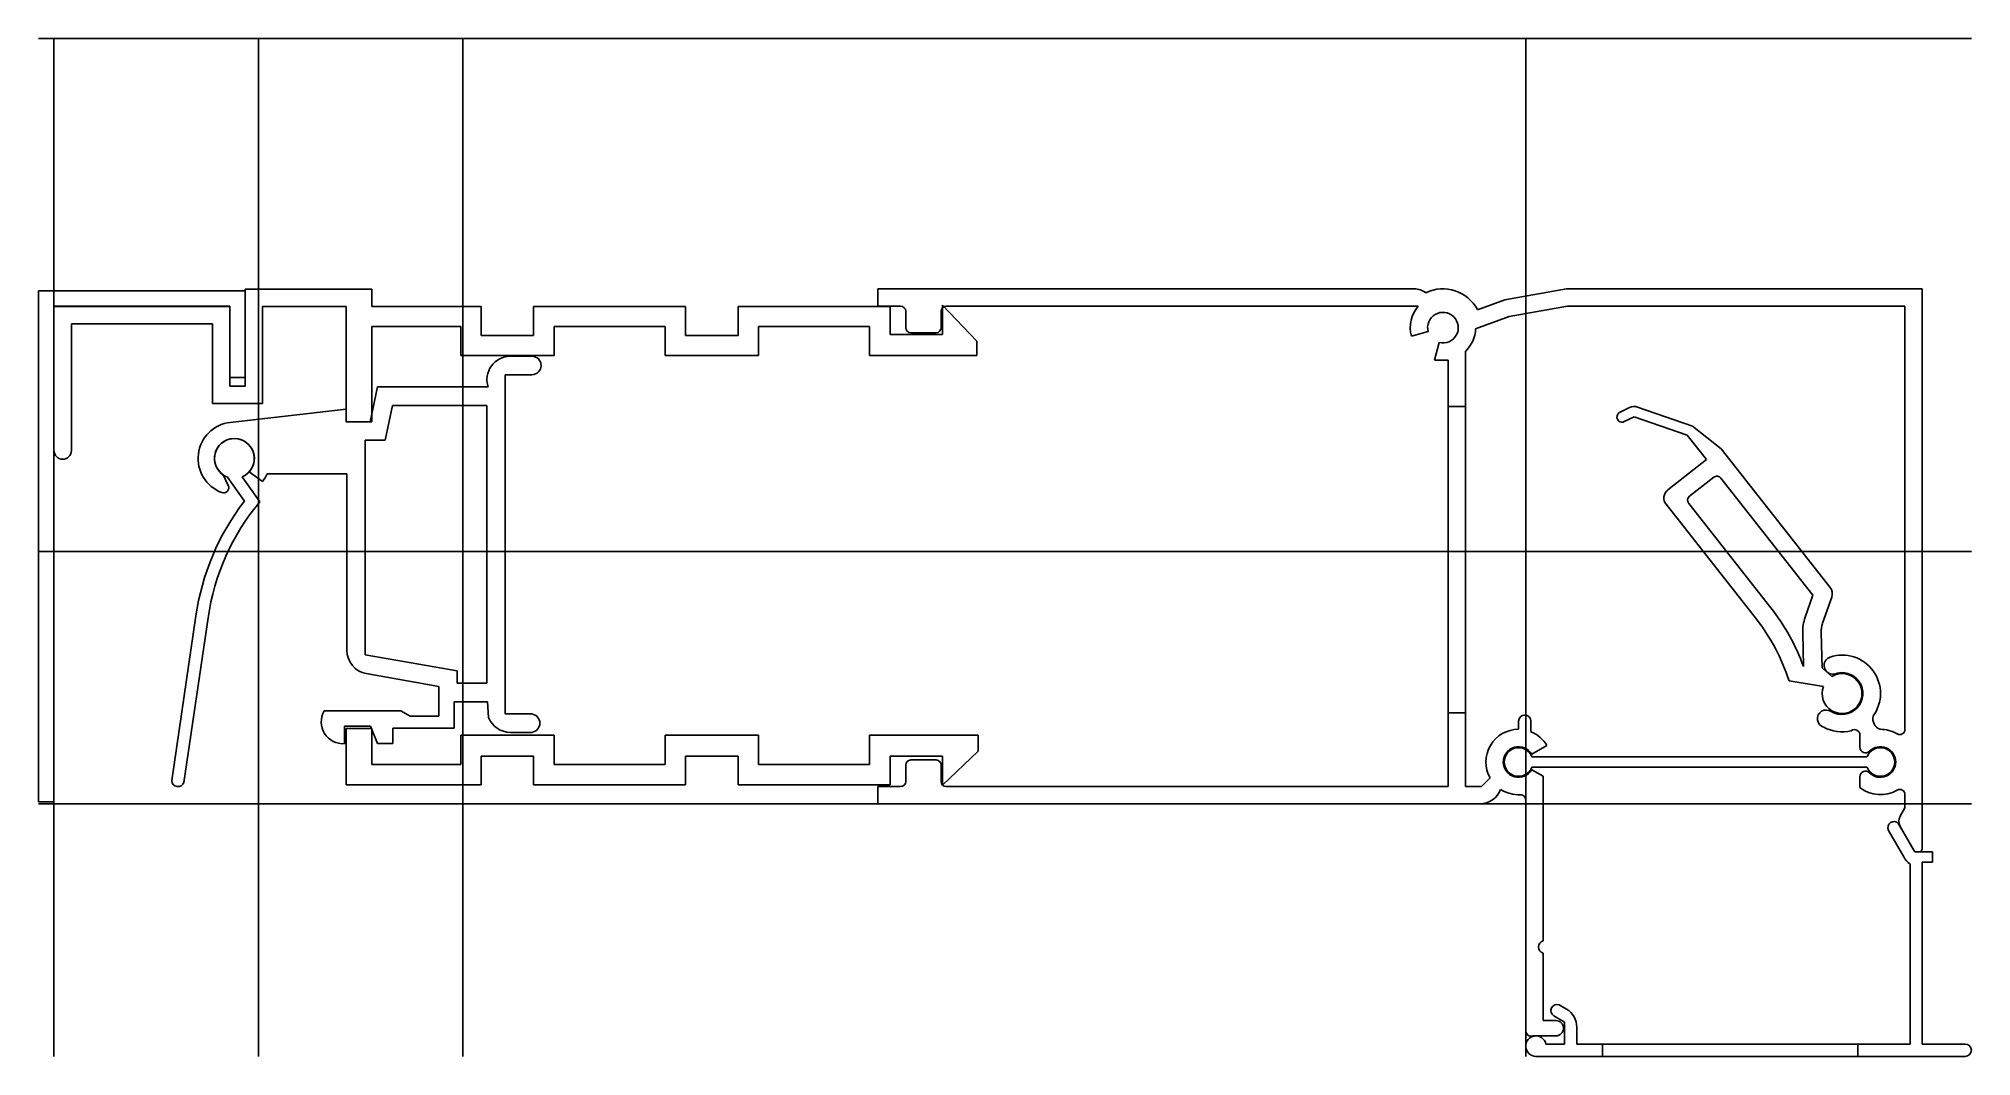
# Model space of a CAD drawing. Extents: x -146 to 44, y -25 to 75.
import ezdxf

# ---------------------------------------------------------------- set-up
doc = ezdxf.new("R2010")
doc.units = 0
doc.layers.get('0').update_dxf_attribs({"linetype": 'CONTINUOUS'})

msp = doc.modelspace()

# ---------------------------------------------------------------- linework, layer by layer
at = {"linetype": 'CONTINUOUS'}
for p, q in [((43.6, 74.88), (-145.5, 74.88)), ((-144, -24.7), (-144, 74.88)), ((-124, -24.7), (-124, 74.88)), ((-104, -24.7), (-104, 74.88)), ((0, -24.7), (0, 74.88)), ((-125.3, 50.22), (-145.5, 50.22)), ((-145.5, 50.22), (-145.5, 0.22)), ((-112.9, 50.37), (-125.3, 50.37)), ((-125.3, 50.37), (-125.3, 40.87)), ((-125.3, 41.72), (-125.3, 50.22)), ((-112.9, 48.67), (-112.9, 50.37)), ((-10.92, 50.4), (-63.4, 50.4)), ((-63.4, 50.4), (-63.4, 48.7)), ((-2.04, 49.34), (-4.73, 48.36)), ((3.99, 50.4), (-2.04, 49.34)), ((38.8, 50.4), (3.99, 50.4)), ((38.8, -4.43), (38.8, 50.4)), ((-144, 0.22), (-144, 48.69)), ((-144, 48.69), (-126.79, 48.69)), ((-126.79, 48.67), (-144, 48.67)), ((-144, 48.67), (-144, 34.58)), ((-126.79, 48.69), (-126.79, 41.72)), ((-126.79, 40.87), (-126.79, 48.67)), ((-123.6, 39.17), (-123.6, 48.67)), ((-123.6, 48.67), (-115.4, 48.67)), ((-115.4, 48.67), (-115.4, 37.37)), ((-102.2, 48.67), (-112.9, 48.67)), ((-102.2, 45.82), (-102.2, 48.67)), ((-82.2, 48.67), (-97.07, 48.67)), ((-97.07, 48.67), (-97.07, 45.82)), ((-82.2, 45.82), (-82.2, 48.67)), ((-62.2, 48.67), (-77.07, 48.67)), ((-77.07, 48.67), (-77.07, 45.82)), ((-63.4, 48.7), (-61.16, 48.7)), ((-62.2, 45.92), (-62.2, 48.67)), ((-60.66, 48.2), (-60.66, 46.6)), ((-57.2, 46.6), (-57.2, 48.2)), ((-53.71, 45.29), (-57.07, 48.8)), ((-57.07, 48.8), (-57.07, 45.92)), ((-56.7, 48.7), (-10.51, 48.7)), ((-4.9, 46.49), (-1.62, 47.68)), ((-1.62, 47.68), (4.09, 48.69)), ((4.09, 48.69), (37.1, 48.69)), ((37.1, 48.69), (37.1, 7.27)), ((-142.3, 34.58), (-142.3, 46.97)), ((-142.3, 46.97), (-128.49, 46.97)), ((-128.49, 46.97), (-128.49, 39.17)), ((-112.9, 37.37), (-112.9, 46.72)), ((-112.9, 46.72), (-104.2, 46.72)), ((-104.2, 46.72), (-104.2, 43.87)), ((-97.07, 45.82), (-102.2, 45.82)), ((-95.07, 43.87), (-95.07, 46.72)), ((-95.07, 46.72), (-84.2, 46.72)), ((-84.2, 46.72), (-84.2, 43.87)), ((-77.07, 45.82), (-82.2, 45.82)), ((-75.07, 43.87), (-75.07, 46.72)), ((-75.07, 46.72), (-64.2, 46.72)), ((-64.2, 46.72), (-64.2, 43.87)), ((-57.07, 45.92), (-62.2, 45.92)), ((-60.16, 46.1), (-57.7, 46.1)), ((-11.19, 45.77), (-9.55, 46.21)), ((-104.2, 43.87), (-95.07, 43.87)), ((-97.24, 43.8), (-99.34, 43.8)), ((-84.2, 43.87), (-75.07, 43.87)), ((-64.2, 43.87), (-53.71, 43.87)), ((-53.71, 43.87), (-53.71, 45.29)), ((-8.47, 45.15), (-8.94, 43.41)), ((-5.9, 38.9), (-5.9, 44.28)), ((-126.79, 41.72), (-125.3, 41.72)), ((-99.84, 8.8), (-99.84, 42)), ((-99.84, 42), (-97.24, 42)), ((-8.94, 43.41), (-7.6, 43.41)), ((-7.6, 43.41), (-7.6, 38.9)), ((-125.3, 40.87), (-126.79, 40.87)), ((-112.34, 40.8), (-113.05, 37.37)), ((-101.53, 40.8), (-112.34, 40.8)), ((-128.49, 39.17), (-123.6, 39.17)), ((-115.4, 38.62), (-126.75, 37.33)), ((-115.4, 37.37), (-115.4, 38.62)), ((-111.58, 35.6), (-110.88, 39)), ((-110.88, 39), (-101.64, 39)), ((-101.64, 39), (-101.64, 11.8)), ((-7.6, 38.9), (-5.9, 38.9)), ((-5.9, 38.9), (-7.6, 38.9)), ((-7.6, 38.9), (-7.6, 8.9)), ((-5.9, 8.9), (-5.9, 38.9)), ((10.16, 38.78), (9.12, 38.27)), ((9.56, 37.37), (10.6, 37.89)), ((10.6, 37.89), (15.79, 36.08)), ((16.31, 36.97), (10.93, 38.83)), ((-115.4, 37.37), (-112.9, 37.37)), ((-113.05, 37.37), (-115.4, 37.37)), ((15.79, 36.08), (17.68, 33.69)), ((19.13, 34.75), (16.31, 36.97)), ((-113.54, 14.6), (-113.54, 35.6)), ((-113.54, 35.6), (-111.58, 35.6)), ((29.78, 21.19), (19.13, 34.75)), ((-126.95, 31.16), (-127.46, 32.2)), ((-124.89, 32.5), (-123.6, 31.55)), ((-123.13, 32.3), (-115.34, 32.3)), ((-115.34, 32.3), (-115.34, 15.02)), ((17.68, 33.69), (13.9, 30.72)), ((-127.02, 31.97), (-125.37, 29.62)), ((-123.87, 29.57), (-125.58, 32.01)), ((16.03, 30.11), (18.39, 31.96)), ((19.1, 31.88), (28.1, 20.42)), ((13.73, 29.32), (22.57, 18.07)), ((23.98, 19.19), (15.95, 29.41)), ((-145.5, 24.7), (43.6, 24.7)), ((28.1, 20.42), (27.34, 18.27)), ((29.04, 17.67), (29.94, 20.24)), ((-130.12, 18.39), (-132.48, 2.29)), ((-131.29, 2.11), (-128.93, 18.21)), ((27.1, 16.73), (27.18, 13.45)), ((28.99, 13.3), (28.9, 16.78)), ((-104.54, 13.01), (-113.54, 14.6)), ((29.96, 12.48), (28.99, 13.3)), ((-113.44, 12.75), (-106.34, 11.5)), ((-106.34, 11.5), (-106.34, 8.6)), ((-104.54, 11.8), (-104.54, 13.01)), ((-101.64, 11.8), (-104.54, 11.8)), ((25.76, 12.05), (29.13, 11.5)), ((-104.84, 7.4), (-104.84, 10)), ((-104.84, 10), (-101.58, 10)), ((-101.58, 10), (-101.48, 8.46)), ((-110.05, 9.1), (-117.56, 9.1)), ((-115.56, 5.9), (-115.56, 7.6)), ((-115.56, 7.6), (-113.04, 7.6)), ((-113.04, 7.6), (-112.34, 5.9)), ((-109.14, 8.6), (-110.05, 9.1)), ((-106.34, 8.6), (-109.14, 8.6)), ((-97.24, 8.8), (-99.84, 8.8)), ((-5.9, 8.9), (-7.6, 8.9)), ((-7.6, 8.9), (-7.6, 1.7)), ((-7.6, 8.9), (-5.9, 8.9)), ((-5.9, 1.7), (-5.9, 8.9)), ((-0.7, 8.1), (-0.7, 7.3)), ((0.5, 7.07), (0.5, 8.1)), ((-115.4, 7.37), (-115.4, 1.87)), ((-112.9, 7.37), (-115.4, 7.37)), ((-112.9, 3.87), (-112.9, 7.37)), ((-112.34, 5.9), (-110.85, 5.9)), ((-110.85, 5.9), (-110.85, 7.4)), ((-110.85, 7.4), (-104.84, 7.4)), ((-95.07, 6.72), (-104.2, 6.72)), ((-104.2, 6.72), (-104.2, 3.87)), ((-99.34, 7), (-97.24, 7)), ((-95.07, 3.87), (-95.07, 6.72)), ((-75.07, 6.72), (-84.2, 6.72)), ((-84.2, 6.72), (-84.2, 3.87)), ((-75.07, 3.87), (-75.07, 6.72)), ((-53.57, 6.72), (-64.2, 6.72)), ((-64.2, 6.72), (-64.2, 3.87)), ((-53.57, 5.17), (-53.57, 6.72)), ((0.59, 4.86), (2.06, 5.72)), ((32.7, 6.74), (32.7, 5.54)), ((-104.2, 3.87), (-112.9, 3.87)), ((-102.2, 1.87), (-102.2, 4.67)), ((-102.2, 4.67), (-97.07, 4.67)), ((-97.07, 4.67), (-97.07, 1.87)), ((-84.2, 3.87), (-95.07, 3.87)), ((-82.2, 1.87), (-82.2, 4.67)), ((-82.2, 4.67), (-77.07, 4.67)), ((-77.07, 4.67), (-77.07, 1.87)), ((-64.2, 3.87), (-75.07, 3.87)), ((-62.2, 1.87), (-62.2, 4.67)), ((-62.2, 4.67), (-57.07, 4.67)), ((-60.66, 3.8), (-60.66, 2.2)), ((-57.7, 4.3), (-60.16, 4.3)), ((-57.2, 2.2), (-57.2, 3.8)), ((-57.07, 1.82), (-53.57, 5.17)), ((-57.07, 4.67), (-57.07, 1.82)), ((33.39, 4.6), (0.61, 4.6)), ((-3.49, 2.54), (-4.33, 1.7)), ((1.7, 2.7), (0.59, 3.34)), ((0.61, 3.6), (33.39, 3.6)), ((1.7, -13.39), (1.7, 2.7)), ((32.7, 2.66), (32.7, 1.6)), ((-145.5, 0.22), (-144, 0.22)), ((-145.5, 0), (43.6, 0)), ((-115.4, 1.87), (-102.2, 1.87)), ((-97.07, 1.87), (-82.2, 1.87)), ((-77.07, 1.87), (-62.2, 1.87)), ((-61.16, 1.7), (-63.4, 1.7)), ((-63.4, 1.7), (-63.4, 0)), ((-63.4, 0), (-4.51, 0)), ((-7.6, 1.7), (-56.7, 1.7)), ((-4.33, 1.7), (-5.9, 1.7)), ((0, 0.41), (0, -22.2)), ((37.1, 0.92), (37.1, -0.39)), ((37.1, -0.39), (36.63, -1.2)), ((35.49, -2.6), (36.98, -5.19)), ((38.08, -4.7), (36.48, -1.94)), ((36.63, -2.2), (37.92, -4.43)), ((39.8, -4.7), (38.08, -4.7)), ((39.8, -5.69), (39.8, -4.7)), ((37.6, -5.89), (37.6, -23.5)), ((38.8, -5.69), (39.8, -5.69)), ((38.8, -23.5), (38.8, -5.69)), ((1.7, -21.2), (1.7, -14.61)), ((2.74, -20.74), (3.8, -21.36)), ((3.98, -20.07), (3.27, -19.67)), ((2.95, -21.2), (1.7, -21.2)), ((3.8, -21.36), (3.8, -23.5)), ((5, -23.5), (5, -21.85)), ((0.69, -22.7), (2.95, -22.7)), ((3.8, -23.5), (1.98, -23.5)), ((7.5, -23.5), (5, -23.5)), ((32.5, -23.5), (7.5, -23.5)), ((7.5, -23.5), (7.5, -24.7)), ((7.5, -24.7), (7.5, -23.5)), ((37.6, -23.5), (32.5, -23.5)), ((32.5, -23.5), (32.5, -24.7)), ((32.5, -24.7), (32.5, -23.5)), ((43, -23.5), (38.8, -23.5)), ((1, -24.7), (7.5, -24.7)), ((7.5, -24.7), (32.5, -24.7)), ((32.5, -24.7), (43, -24.7))]:
    msp.add_line(p, q, dxfattribs=at)
for centre, radius, start, end in [((-10.92, 48.5), 1.9, 52.6303, 89.903), ((-8.1, 46.6), 3.8, 27.6224, 116.1226), ((-61.16, 48.2), 0.5, 0, 90), ((-56.7, 48.2), 0.5, 90, 180), ((-8.1, 46.6), 3.2, 138.901, 194.967), ((-8.1, 46.6), 1.5, 255.8286, 195.2423), ((-60.16, 46.6), 0.5, 180, 270), ((-57.7, 46.6), 0.5, 270, 0), ((-8.1, 46.61), 3.2, 313.3809, 357.9267), ((-99.34, 41.5), 2.3, 90.0222, 197.7189), ((-97.24, 42.9), 0.9, 270, 90), ((9.43, 37.86), 0.511, 127.4083, 284.6987), ((10.6, 37.88), 1, 71.0212, 116.4094), ((-126.35, 33.8), 3.55, 96.5093, 249.8578), ((-143.15, 34.58), 0.85, 180, 360), ((-126.35, 33.8), 1.95, 293.2681, 249.9142), ((-126.34, 33.8), 1.95, 318.2215, 235.0947), ((-126.35, 33.8), 3.55, 320.7648, 335.0872), ((-127.4, 30.94), 0.5, 249.9901, 26.1272), ((14.52, 29.93), 1, 128.2355, 217.9176), ((18.71, 31.57), 0.5, 37.9696, 129.1729), ((-106.18, 14.88), 24.2, 142.4813, 171.6644), ((-106.17, 14.88), 23, 140.3058, 171.6757), ((16.34, 29.72), 0.5, 128.6865, 218.2739), ((29, 20.57), 1, 340.7643, 38.3559), ((7.46, 6.22), 21, 20.1372, 38.1413), ((7.47, 6.21), 19.2, 17.6996, 38.1387), ((31.4, 16.85), 4.3, 160.7006, 181.5835), ((31.4, 16.84), 2.5, 160.6797, 181.4412), ((-113.04, 15.01), 2.3, 179.8742, 259.9847), ((30.06, 13.55), 0.86, 108.1041, 277.5341), ((30.96, 10.81), 3.75, 323.9567, 108.1453), ((30.95, 10.8), 1.95, 158.9634, 120.5114), ((30.94, 10.8), 2.05, 239.1711, 112.0794), ((-115.72, 8.02), 2.13, 149.6528, 274.358), ((-99.34, 9.3), 2.3, 201.421, 269.9721), ((-97.37, 7.9), 0.91, 278.5019, 81.4981), ((-0.1, 8.1), 0.6, 0, 180), ((29.4, 8.33), 0.86, 55.3466, 253.0309), ((35.09, 8.35), 1.13, 167.324, 248.592), ((-0.7, 4.1), 3.2, 90.0715, 209.1764), ((-0.7, 4.1), 3.2, 30.3226, 67.9326), ((30.95, 10.8), 3.75, 241.3287, 283.8993), ((32.17, 6.74), 0.53, 0.269, 127.1414), ((34.7, 4.1), 3.2, 59.2434, 90.4216), ((36.6, 7.28), 0.5, 238.6611, 359.1918), ((-60.16, 3.8), 0.5, 90, 180), ((-57.7, 3.8), 0.5, 0, 90), ((-0.7, 4.1), 1.5, 30.4421, 329.5579), ((-0.7, 4.1), 1.4, 20.9248, 339.0752), ((33.25, 5.55), 0.55, 180.7884, 313.7096), ((34.7, 4.1), 1.4, 200.9248, 159.0752), ((34.7, 4.1), 1.5, 224.427, 135.573), ((-131.87, 2.3), 0.61, 180.822, 341.9752), ((-61.16, 2.2), 0.5, 270, 0), ((-56.7, 2.2), 0.5, 180, 270), ((33.25, 2.65), 0.55, 46.2904, 179.2116), ((-4.51, 2.2), 2.2, 269.9241, 339.2345), ((-0.69, 4.1), 3.2, 236.738, 272.9539), ((-0.5, 0.4), 0.5, 1.0422, 93.4493), ((34.7, 4.1), 3.2, 231.3145, 300.8275), ((36.6, 0.92), 0.5, 359.6652, 121.3334), ((36.03, -2.33), 0.6, 41.1541, 206.226), ((37.5, -1.7), 1, 150, 210), ((38.99, -4.03), 2.32, 209.9054, 233.1581), ((38.36, -4.24), 0.48, 203.5565, 336.4435), ((1.89, -14), 0.64, 107.6124, 252.3876), ((3.06, -20.23), 0.6, 69.3486, 237.9505), ((2.95, -21.84), 2.05, 359.7894, 59.839), ((0.53, -22.19), 0.53, 180.5691, 287.5739), ((2.95, -21.95), 0.75, 270, 90), ((1, -23.7), 1, 11.537, 269.9883), ((43, -24.1), 0.6, 270, 90)]:
    msp.add_arc(centre, radius, start, end, dxfattribs=at)

doc.saveas('drawing.dxf')
